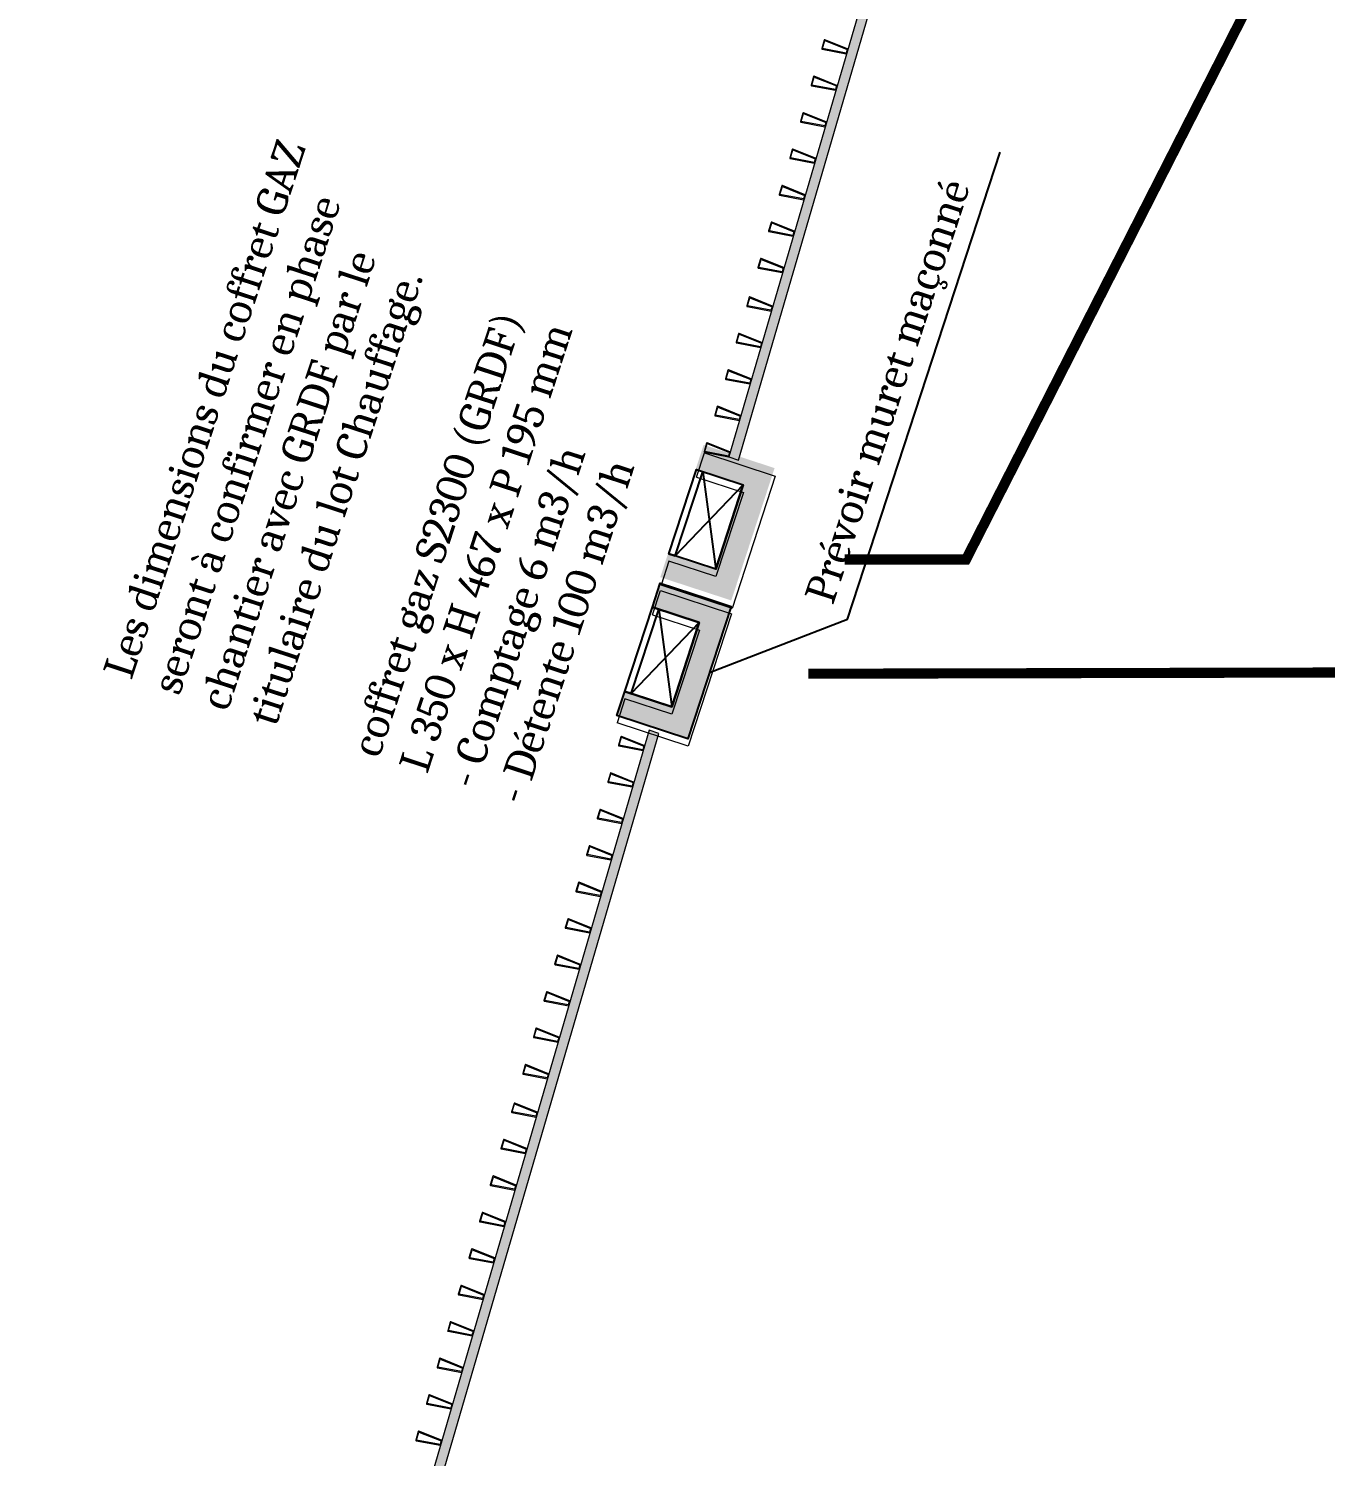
# Model space of a CAD drawing. Header units: centimetres. Extents: x 1724 to 19617, y -6503 to 8072.
# Drawn here: x 2536 to 3048, y 1996 to 2560 of the extents above; entities that cross this region are included whole.
import ezdxf

# ---------------------------------------------------------------- set-up
doc = ezdxf.new("R2010")
doc.units = ezdxf.units.CM
doc.layers.add('B GÈnÈral', color=7, linetype='Continuous', lineweight=5)
for name, color, linetype in [('B Général', 252, 'Continuous'), ('prlm-GAZ', 2, 'Continuous'), ('prlm-MOD', 64, 'Continuous'), ('prlm-MOD-PB', 123, 'Continuous')]:
    doc.layers.add(name, color=color, linetype=linetype)
doc.styles.add('prlm-mod', font='cambriaz.ttf', dxfattribs={"height": 18})

# ---------------------------------------------------------------- blocks, each defined once
blk = doc.blocks.new('Groupe-70-1')
at = {"layer": 'B GÈnÈral', "linetype": 'Continuous', "lineweight": 0, "true_color": 0xbbbbbb}
for points in [[(2816.4, 2392.05), (2869.49, 2573.97), (2869.49, 2573.97), (3070.09, 3242.25), (3066.26, 3243.4), (2864.38, 2570.88), (2864.42, 2570.86), (2812.61, 2393.33)], [(2539.74, 1444.07), (2784.91, 2284.16), (2781.11, 2285.4), (2535.9, 1445.19)]]:
    blk.add_hatch(color=9, dxfattribs=at).paths.add_polyline_path(points)
h = blk.add_hatch(color=9, dxfattribs=at)
edge = h.paths.add_edge_path()
edge.add_line((2849.41, 2554.35), (2858.89, 2552.55))
edge.add_arc((2858.92, 2552.75), 0.2, 259.2541, 343.7307)
edge.add_line((2859.12, 2552.69), (2859.57, 2554.26))
edge.add_arc((2859.38, 2554.32), 0.2, 343.7307, 428.0825)
edge.add_line((2859.46, 2554.51), (2850.51, 2558.11))
edge.add_arc((2850.43, 2557.92), 0.2, 68.0825, 163.7307)
edge.add_line((2850.24, 2557.98), (2849.26, 2554.6))
edge.add_arc((2849.45, 2554.55), 0.2, 163.7307, 259.2541)
h.paths.add_polyline_path([(2858.85, 2552.86), (2849.57, 2554.62), (2850.5, 2557.79), (2859.26, 2554.26)])
h = blk.add_hatch(color=9, dxfattribs=at)
edge = h.paths.add_edge_path()
edge.add_line((2845.21, 2539.95), (2854.68, 2538.15))
edge.add_arc((2854.72, 2538.35), 0.2, 259.2541, 343.7307)
edge.add_line((2854.91, 2538.29), (2855.37, 2539.86))
edge.add_arc((2855.18, 2539.92), 0.2, 343.7307, 428.0825)
edge.add_line((2855.25, 2540.1), (2846.3, 2543.71))
edge.add_arc((2846.23, 2543.52), 0.2, 68.0825, 163.7307)
edge.add_line((2846.04, 2543.58), (2845.05, 2540.2))
edge.add_arc((2845.25, 2540.15), 0.2, 163.7307, 259.2541)
h.paths.add_polyline_path([(2854.65, 2538.46), (2845.37, 2540.22), (2846.3, 2543.39), (2855.06, 2539.86)])
h = blk.add_hatch(color=9, dxfattribs=at)
edge = h.paths.add_edge_path()
edge.add_line((2841.01, 2525.55), (2850.48, 2523.75))
edge.add_arc((2850.52, 2523.95), 0.2, 259.2541, 343.7307)
edge.add_line((2850.71, 2523.89), (2851.17, 2525.46))
edge.add_arc((2850.98, 2525.52), 0.2, 343.7307, 428.0825)
edge.add_line((2851.05, 2525.7), (2842.1, 2529.3))
edge.add_arc((2842.03, 2529.12), 0.2, 68.0825, 163.7307)
edge.add_line((2841.84, 2529.17), (2840.85, 2525.8))
edge.add_arc((2841.04, 2525.74), 0.2, 163.7307, 259.2541)
h.paths.add_polyline_path([(2850.45, 2524.06), (2841.17, 2525.82), (2842.09, 2528.98), (2850.86, 2525.46)])
h = blk.add_hatch(color=9, dxfattribs=at)
edge = h.paths.add_edge_path()
edge.add_line((2836.8, 2511.15), (2846.28, 2509.35))
edge.add_arc((2846.32, 2509.54), 0.2, 259.2541, 343.7307)
edge.add_line((2846.51, 2509.49), (2846.97, 2511.06))
edge.add_arc((2846.77, 2511.12), 0.2, 343.7307, 428.0825)
edge.add_line((2846.85, 2511.3), (2837.9, 2514.9))
edge.add_arc((2837.82, 2514.72), 0.2, 68.0825, 163.7307)
edge.add_line((2837.63, 2514.77), (2836.65, 2511.4))
edge.add_arc((2836.84, 2511.34), 0.2, 163.7307, 259.2541)
h.paths.add_polyline_path([(2846.24, 2509.66), (2836.97, 2511.42), (2837.89, 2514.58), (2846.65, 2511.06)])
h = blk.add_hatch(color=9, dxfattribs=at)
edge = h.paths.add_edge_path()
edge.add_line((2832.6, 2496.75), (2842.08, 2494.95))
edge.add_arc((2842.11, 2495.14), 0.2, 259.2541, 343.7307)
edge.add_line((2842.3, 2495.09), (2842.76, 2496.66))
edge.add_arc((2842.57, 2496.71), 0.2, 343.7307, 428.0825)
edge.add_line((2842.65, 2496.9), (2833.7, 2500.5))
edge.add_arc((2833.62, 2500.32), 0.2, 68.0825, 163.7307)
edge.add_line((2833.43, 2500.37), (2832.44, 2497))
edge.add_arc((2832.64, 2496.94), 0.2, 163.7307, 259.2541)
h.paths.add_polyline_path([(2842.04, 2495.26), (2832.76, 2497.02), (2833.69, 2500.18), (2842.45, 2496.66)])
h = blk.add_hatch(color=9, dxfattribs=at)
edge = h.paths.add_edge_path()
edge.add_line((2828.4, 2482.34), (2837.87, 2480.55))
edge.add_arc((2837.91, 2480.74), 0.2, 259.2541, 343.7307)
edge.add_line((2838.1, 2480.69), (2838.56, 2482.26))
edge.add_arc((2838.37, 2482.31), 0.2, 343.7307, 428.0825)
edge.add_line((2838.44, 2482.5), (2829.49, 2486.1))
edge.add_arc((2829.42, 2485.91), 0.2, 68.0825, 163.7307)
edge.add_line((2829.23, 2485.97), (2828.24, 2482.6))
edge.add_arc((2828.43, 2482.54), 0.2, 163.7307, 259.2541)
h.paths.add_polyline_path([(2837.84, 2480.86), (2828.56, 2482.62), (2829.48, 2485.78), (2838.25, 2482.25)])
h = blk.add_hatch(color=9, dxfattribs=at)
edge = h.paths.add_edge_path()
edge.add_line((2824.19, 2467.94), (2833.67, 2466.14))
edge.add_arc((2833.71, 2466.34), 0.2, 259.2541, 343.7307)
edge.add_line((2833.9, 2466.28), (2834.36, 2467.86))
edge.add_arc((2834.17, 2467.91), 0.2, 343.7307, 428.0825)
edge.add_line((2834.24, 2468.1), (2825.29, 2471.7))
edge.add_arc((2825.22, 2471.51), 0.2, 68.0825, 163.7307)
edge.add_line((2825.02, 2471.57), (2824.04, 2468.2))
edge.add_arc((2824.23, 2468.14), 0.2, 163.7307, 259.2541)
h.paths.add_polyline_path([(2833.64, 2466.46), (2824.36, 2468.22), (2825.28, 2471.38), (2834.04, 2467.85)])
h = blk.add_hatch(color=9, dxfattribs=at)
edge = h.paths.add_edge_path()
edge.add_line((2819.77, 2452.77), (2829.24, 2450.97))
edge.add_arc((2829.28, 2451.17), 0.2, 259.2541, 343.7307)
edge.add_line((2829.47, 2451.11), (2829.93, 2452.69))
edge.add_arc((2829.74, 2452.74), 0.2, 343.7307, 428.0825)
edge.add_line((2829.81, 2452.93), (2820.86, 2456.53))
edge.add_arc((2820.79, 2456.34), 0.2, 68.0825, 163.7307)
edge.add_line((2820.6, 2456.4), (2819.61, 2453.03))
edge.add_arc((2819.8, 2452.97), 0.2, 163.7307, 259.2541)
h.paths.add_polyline_path([(2829.21, 2451.29), (2819.93, 2453.05), (2820.85, 2456.21), (2829.62, 2452.68)])
h = blk.add_hatch(color=9, dxfattribs=at)
edge = h.paths.add_edge_path()
edge.add_line((2815.56, 2438.37), (2825.04, 2436.57))
edge.add_arc((2825.08, 2436.77), 0.2, 259.2541, 343.7307)
edge.add_line((2825.27, 2436.71), (2825.73, 2438.29))
edge.add_arc((2825.54, 2438.34), 0.2, 343.7307, 428.0825)
edge.add_line((2825.61, 2438.53), (2816.66, 2442.13))
edge.add_arc((2816.59, 2441.94), 0.2, 68.0825, 163.7307)
edge.add_line((2816.39, 2442), (2815.41, 2438.62))
edge.add_arc((2815.6, 2438.57), 0.2, 163.7307, 259.2541)
h.paths.add_polyline_path([(2825.01, 2436.88), (2815.73, 2438.65), (2816.65, 2441.81), (2825.41, 2438.28)])
h = blk.add_hatch(color=9, dxfattribs=at)
edge = h.paths.add_edge_path()
edge.add_line((2811.36, 2423.97), (2820.84, 2422.17))
edge.add_arc((2820.87, 2422.37), 0.2, 259.2541, 343.7307)
edge.add_line((2821.07, 2422.31), (2821.52, 2423.88))
edge.add_arc((2821.33, 2423.94), 0.2, 343.7307, 428.0825)
edge.add_line((2821.41, 2424.13), (2812.46, 2427.73))
edge.add_arc((2812.38, 2427.54), 0.2, 68.0825, 163.7307)
edge.add_line((2812.19, 2427.6), (2811.21, 2424.22))
edge.add_arc((2811.4, 2424.17), 0.2, 163.7307, 259.2541)
h.paths.add_polyline_path([(2820.8, 2422.48), (2811.53, 2424.24), (2812.45, 2427.41), (2821.21, 2423.88)])
h = blk.add_hatch(color=9, dxfattribs=at)
edge = h.paths.add_edge_path()
edge.add_line((2807.16, 2409.57), (2816.63, 2407.77))
edge.add_arc((2816.67, 2407.97), 0.2, 259.2541, 343.7307)
edge.add_line((2816.86, 2407.91), (2817.32, 2409.48))
edge.add_arc((2817.13, 2409.54), 0.2, 343.7307, 428.0825)
edge.add_line((2817.2, 2409.72), (2808.25, 2413.33))
edge.add_arc((2808.18, 2413.14), 0.2, 68.0825, 163.7307)
edge.add_line((2807.99, 2413.2), (2807, 2409.82))
edge.add_arc((2807.2, 2409.77), 0.2, 163.7307, 259.2541)
h.paths.add_polyline_path([(2816.6, 2408.08), (2807.32, 2409.84), (2808.25, 2413.01), (2817.01, 2409.48)])
h = blk.add_hatch(color=9, dxfattribs=at)
edge = h.paths.add_edge_path()
edge.add_line((2802.96, 2395.17), (2812.43, 2393.37))
edge.add_arc((2812.47, 2393.57), 0.2, 259.2541, 343.7307)
edge.add_line((2812.66, 2393.51), (2813.12, 2395.08))
edge.add_arc((2812.93, 2395.14), 0.2, 343.7307, 428.0825)
edge.add_line((2813, 2395.32), (2804.05, 2398.92))
edge.add_arc((2803.98, 2398.74), 0.2, 68.0825, 163.7307)
edge.add_line((2803.79, 2398.79), (2802.8, 2395.42))
edge.add_arc((2802.99, 2395.36), 0.2, 163.7307, 259.2541)
h.paths.add_polyline_path([(2812.4, 2393.68), (2803.12, 2395.44), (2804.04, 2398.6), (2812.81, 2395.08)])
h = blk.add_hatch(color=9, dxfattribs=at)
edge = h.paths.add_edge_path()
edge.add_line((2769.11, 2279.19), (2778.58, 2277.39))
edge.add_arc((2778.62, 2277.59), 0.2, 259.2541, 343.7307)
edge.add_line((2778.81, 2277.53), (2779.27, 2279.1))
edge.add_arc((2779.08, 2279.16), 0.2, 343.7307, 428.0825)
edge.add_line((2779.15, 2279.34), (2770.2, 2282.95))
edge.add_arc((2770.13, 2282.76), 0.2, 68.0825, 163.7307)
edge.add_line((2769.94, 2282.82), (2768.95, 2279.44))
edge.add_arc((2769.15, 2279.39), 0.2, 163.7307, 259.2541)
h.paths.add_polyline_path([(2778.55, 2277.7), (2769.27, 2279.46), (2770.2, 2282.63), (2778.96, 2279.1)])
h = blk.add_hatch(color=9, dxfattribs=at)
edge = h.paths.add_edge_path()
edge.add_line((2764.91, 2264.79), (2774.38, 2262.99))
edge.add_arc((2774.42, 2263.19), 0.2, 259.2541, 343.7307)
edge.add_line((2774.61, 2263.13), (2775.07, 2264.7))
edge.add_arc((2774.88, 2264.76), 0.2, 343.7307, 428.0825)
edge.add_line((2774.95, 2264.94), (2766, 2268.54))
edge.add_arc((2765.93, 2268.36), 0.2, 68.0825, 163.7307)
edge.add_line((2765.74, 2268.41), (2764.75, 2265.04))
edge.add_arc((2764.94, 2264.98), 0.2, 163.7307, 259.2541)
h.paths.add_polyline_path([(2774.35, 2263.3), (2765.07, 2265.06), (2765.99, 2268.22), (2774.76, 2264.7)])
h = blk.add_hatch(color=9, dxfattribs=at)
edge = h.paths.add_edge_path()
edge.add_line((2760.7, 2250.39), (2770.18, 2248.59))
edge.add_arc((2770.22, 2248.78), 0.2, 259.2541, 343.7307)
edge.add_line((2770.41, 2248.73), (2770.87, 2250.3))
edge.add_arc((2770.67, 2250.36), 0.2, 343.7307, 428.0825)
edge.add_line((2770.75, 2250.54), (2761.8, 2254.14))
edge.add_arc((2761.72, 2253.96), 0.2, 68.0825, 163.7307)
edge.add_line((2761.53, 2254.01), (2760.55, 2250.64))
edge.add_arc((2760.74, 2250.58), 0.2, 163.7307, 259.2541)
h.paths.add_polyline_path([(2770.14, 2248.9), (2760.87, 2250.66), (2761.79, 2253.82), (2770.55, 2250.3)])
h = blk.add_hatch(color=9, dxfattribs=at)
edge = h.paths.add_edge_path()
edge.add_line((2756.5, 2235.99), (2765.98, 2234.19))
edge.add_arc((2766.01, 2234.38), 0.2, 259.2541, 343.7307)
edge.add_line((2766.2, 2234.33), (2766.66, 2235.9))
edge.add_arc((2766.47, 2235.96), 0.2, 343.7307, 428.0825)
edge.add_line((2766.55, 2236.14), (2757.6, 2239.74))
edge.add_arc((2757.52, 2239.56), 0.2, 68.0825, 163.7307)
edge.add_line((2757.33, 2239.61), (2756.34, 2236.24))
edge.add_arc((2756.54, 2236.18), 0.2, 163.7307, 259.2541)
h.paths.add_polyline_path([(2765.94, 2234.5), (2756.66, 2236.26), (2757.59, 2239.42), (2766.35, 2235.9)])
h = blk.add_hatch(color=9, dxfattribs=at)
edge = h.paths.add_edge_path()
edge.add_line((2752.3, 2221.58), (2761.77, 2219.79))
edge.add_arc((2761.81, 2219.98), 0.2, 259.2541, 343.7307)
edge.add_line((2762, 2219.93), (2762.46, 2221.5))
edge.add_arc((2762.27, 2221.55), 0.2, 343.7307, 428.0825)
edge.add_line((2762.34, 2221.74), (2753.39, 2225.34))
edge.add_arc((2753.32, 2225.16), 0.2, 68.0825, 163.7307)
edge.add_line((2753.13, 2225.21), (2752.14, 2221.84))
edge.add_arc((2752.33, 2221.78), 0.2, 163.7307, 259.2541)
h.paths.add_polyline_path([(2761.74, 2220.1), (2752.46, 2221.86), (2753.38, 2225.02), (2762.15, 2221.5)])
h = blk.add_hatch(color=9, dxfattribs=at)
edge = h.paths.add_edge_path()
edge.add_line((2748.09, 2207.18), (2757.57, 2205.38))
edge.add_arc((2757.61, 2205.58), 0.2, 259.2541, 343.7307)
edge.add_line((2757.8, 2205.53), (2758.26, 2207.1))
edge.add_arc((2758.07, 2207.15), 0.2, 343.7307, 428.0825)
edge.add_line((2758.14, 2207.34), (2749.19, 2210.94))
edge.add_arc((2749.12, 2210.75), 0.2, 68.0825, 163.7307)
edge.add_line((2748.92, 2210.81), (2747.94, 2207.44))
edge.add_arc((2748.13, 2207.38), 0.2, 163.7307, 259.2541)
h.paths.add_polyline_path([(2757.54, 2205.7), (2748.26, 2207.46), (2749.18, 2210.62), (2757.94, 2207.09)])
h = blk.add_hatch(color=9, dxfattribs=at)
edge = h.paths.add_edge_path()
edge.add_line((2743.89, 2192.78), (2753.37, 2190.98))
edge.add_arc((2753.4, 2191.18), 0.2, 259.2541, 343.7307)
edge.add_line((2753.6, 2191.12), (2754.05, 2192.7))
edge.add_arc((2753.86, 2192.75), 0.2, 343.7307, 428.0825)
edge.add_line((2753.94, 2192.94), (2744.99, 2196.54))
edge.add_arc((2744.91, 2196.35), 0.2, 68.0825, 163.7307)
edge.add_line((2744.72, 2196.41), (2743.74, 2193.03))
edge.add_arc((2743.93, 2192.98), 0.2, 163.7307, 259.2541)
h.paths.add_polyline_path([(2753.33, 2191.3), (2744.06, 2193.06), (2744.98, 2196.22), (2753.74, 2192.69)])
h = blk.add_hatch(color=9, dxfattribs=at)
edge = h.paths.add_edge_path()
edge.add_line((2739.69, 2178.38), (2749.16, 2176.58))
edge.add_arc((2749.2, 2176.78), 0.2, 259.2541, 343.7307)
edge.add_line((2749.39, 2176.72), (2749.85, 2178.29))
edge.add_arc((2749.66, 2178.35), 0.2, 343.7307, 428.0825)
edge.add_line((2749.73, 2178.54), (2740.78, 2182.14))
edge.add_arc((2740.71, 2181.95), 0.2, 68.0825, 163.7307)
edge.add_line((2740.52, 2182.01), (2739.53, 2178.63))
edge.add_arc((2739.73, 2178.58), 0.2, 163.7307, 259.2541)
h.paths.add_polyline_path([(2749.13, 2176.89), (2739.85, 2178.65), (2740.78, 2181.82), (2749.54, 2178.29)])
h = blk.add_hatch(color=9, dxfattribs=at)
edge = h.paths.add_edge_path()
edge.add_line((2735.49, 2163.98), (2744.96, 2162.18))
edge.add_arc((2745, 2162.38), 0.2, 259.2541, 343.7307)
edge.add_line((2745.19, 2162.32), (2745.65, 2163.89))
edge.add_arc((2745.46, 2163.95), 0.2, 343.7307, 428.0825)
edge.add_line((2745.53, 2164.13), (2736.58, 2167.74))
edge.add_arc((2736.51, 2167.55), 0.2, 68.0825, 163.7307)
edge.add_line((2736.32, 2167.61), (2735.33, 2164.23))
edge.add_arc((2735.52, 2164.18), 0.2, 163.7307, 259.2541)
h.paths.add_polyline_path([(2744.93, 2162.49), (2735.65, 2164.25), (2736.57, 2167.42), (2745.34, 2163.89)])
h = blk.add_hatch(color=9, dxfattribs=at)
edge = h.paths.add_edge_path()
edge.add_line((2731.28, 2149.58), (2740.76, 2147.78))
edge.add_arc((2740.8, 2147.98), 0.2, 259.2541, 343.7307)
edge.add_line((2740.99, 2147.92), (2741.45, 2149.49))
edge.add_arc((2741.25, 2149.55), 0.2, 343.7307, 428.0825)
edge.add_line((2741.33, 2149.73), (2732.38, 2153.33))
edge.add_arc((2732.3, 2153.15), 0.2, 68.0825, 163.7307)
edge.add_line((2732.11, 2153.2), (2731.13, 2149.83))
edge.add_arc((2731.32, 2149.77), 0.2, 163.7307, 259.2541)
h.paths.add_polyline_path([(2740.72, 2148.09), (2731.45, 2149.85), (2732.37, 2153.01), (2741.13, 2149.49)])
h = blk.add_hatch(color=9, dxfattribs=at)
edge = h.paths.add_edge_path()
edge.add_line((2726.86, 2134.41), (2736.33, 2132.61))
edge.add_arc((2736.37, 2132.81), 0.2, 259.2541, 343.7307)
edge.add_line((2736.56, 2132.75), (2737.02, 2134.32))
edge.add_arc((2736.83, 2134.38), 0.2, 343.7307, 428.0825)
edge.add_line((2736.9, 2134.56), (2727.95, 2138.16))
edge.add_arc((2727.88, 2137.98), 0.2, 68.0825, 163.7307)
edge.add_line((2727.69, 2138.04), (2726.7, 2134.66))
edge.add_arc((2726.89, 2134.6), 0.2, 163.7307, 259.2541)
h.paths.add_polyline_path([(2736.3, 2132.92), (2727.02, 2134.68), (2727.94, 2137.85), (2736.71, 2134.32)])
h = blk.add_hatch(color=9, dxfattribs=at)
edge = h.paths.add_edge_path()
edge.add_line((2722.65, 2120.01), (2732.13, 2118.21))
edge.add_arc((2732.17, 2118.41), 0.2, 259.2541, 343.7307)
edge.add_line((2732.36, 2118.35), (2732.82, 2119.92))
edge.add_arc((2732.62, 2119.98), 0.2, 343.7307, 428.0825)
edge.add_line((2732.7, 2120.16), (2723.75, 2123.76))
edge.add_arc((2723.67, 2123.58), 0.2, 68.0825, 163.7307)
edge.add_line((2723.48, 2123.63), (2722.5, 2120.26))
edge.add_arc((2722.69, 2120.2), 0.2, 163.7307, 259.2541)
h.paths.add_polyline_path([(2732.09, 2118.52), (2722.82, 2120.28), (2723.74, 2123.44), (2732.5, 2119.92)])
h = blk.add_hatch(color=9, dxfattribs=at)
edge = h.paths.add_edge_path()
edge.add_line((2718.45, 2105.61), (2727.93, 2103.81))
edge.add_arc((2727.96, 2104), 0.2, 259.2541, 343.7307)
edge.add_line((2728.15, 2103.95), (2728.61, 2105.52))
edge.add_arc((2728.42, 2105.58), 0.2, 343.7307, 428.0825)
edge.add_line((2728.5, 2105.76), (2719.55, 2109.36))
edge.add_arc((2719.47, 2109.18), 0.2, 68.0825, 163.7307)
edge.add_line((2719.28, 2109.23), (2718.3, 2105.86))
edge.add_arc((2718.49, 2105.8), 0.2, 163.7307, 259.2541)
h.paths.add_polyline_path([(2727.89, 2104.12), (2718.61, 2105.88), (2719.54, 2109.04), (2728.3, 2105.52)])
h = blk.add_hatch(color=9, dxfattribs=at)
edge = h.paths.add_edge_path()
edge.add_line((2714.25, 2091.2), (2723.72, 2089.41))
edge.add_arc((2723.76, 2089.6), 0.2, 259.2541, 343.7307)
edge.add_line((2723.95, 2089.55), (2724.41, 2091.12))
edge.add_arc((2724.22, 2091.17), 0.2, 343.7307, 428.0825)
edge.add_line((2724.29, 2091.36), (2715.34, 2094.96))
edge.add_arc((2715.27, 2094.78), 0.2, 68.0825, 163.7307)
edge.add_line((2715.08, 2094.83), (2714.09, 2091.46))
edge.add_arc((2714.28, 2091.4), 0.2, 163.7307, 259.2541)
h.paths.add_polyline_path([(2723.69, 2089.72), (2714.41, 2091.48), (2715.33, 2094.64), (2724.1, 2091.12)])
h = blk.add_hatch(color=9, dxfattribs=at)
edge = h.paths.add_edge_path()
edge.add_line((2710.04, 2076.8), (2719.52, 2075.01))
edge.add_arc((2719.56, 2075.2), 0.2, 259.2541, 343.7307)
edge.add_line((2719.75, 2075.15), (2720.21, 2076.72))
edge.add_arc((2720.02, 2076.77), 0.2, 343.7307, 428.0825)
edge.add_line((2720.09, 2076.96), (2711.14, 2080.56))
edge.add_arc((2711.07, 2080.37), 0.2, 68.0825, 163.7307)
edge.add_line((2710.87, 2080.43), (2709.89, 2077.06))
edge.add_arc((2710.08, 2077), 0.2, 163.7307, 259.2541)
h.paths.add_polyline_path([(2719.49, 2075.32), (2710.21, 2077.08), (2711.13, 2080.24), (2719.89, 2076.71)])
h = blk.add_hatch(color=9, dxfattribs=at)
edge = h.paths.add_edge_path()
edge.add_line((2705.84, 2062.4), (2715.32, 2060.6))
edge.add_arc((2715.35, 2060.8), 0.2, 259.2541, 343.7307)
edge.add_line((2715.55, 2060.74), (2716, 2062.32))
edge.add_arc((2715.81, 2062.37), 0.2, 343.7307, 428.0825)
edge.add_line((2715.89, 2062.56), (2706.94, 2066.16))
edge.add_arc((2706.86, 2065.97), 0.2, 68.0825, 163.7307)
edge.add_line((2706.67, 2066.03), (2705.69, 2062.65))
edge.add_arc((2705.88, 2062.6), 0.2, 163.7307, 259.2541)
h.paths.add_polyline_path([(2715.28, 2060.92), (2706.01, 2062.68), (2706.93, 2065.84), (2715.69, 2062.31)])
h = blk.add_hatch(color=9, dxfattribs=at)
edge = h.paths.add_edge_path()
edge.add_line((2701.64, 2048), (2711.11, 2046.2))
edge.add_arc((2711.15, 2046.4), 0.2, 259.2541, 343.7307)
edge.add_line((2711.34, 2046.34), (2711.8, 2047.91))
edge.add_arc((2711.61, 2047.97), 0.2, 343.7307, 428.0825)
edge.add_line((2711.68, 2048.16), (2702.74, 2051.76))
edge.add_arc((2702.66, 2051.57), 0.2, 68.0825, 163.7307)
edge.add_line((2702.47, 2051.63), (2701.48, 2048.25))
edge.add_arc((2701.68, 2048.2), 0.2, 163.7307, 259.2541)
h.paths.add_polyline_path([(2711.08, 2046.51), (2701.8, 2048.28), (2702.73, 2051.44), (2711.49, 2047.91)])
h = blk.add_hatch(color=9, dxfattribs=at)
edge = h.paths.add_edge_path()
edge.add_line((2697.44, 2033.6), (2706.91, 2031.8))
edge.add_arc((2706.95, 2032), 0.2, 259.2541, 343.7307)
edge.add_line((2707.14, 2031.94), (2707.6, 2033.51))
edge.add_arc((2707.41, 2033.57), 0.2, 343.7307, 428.0825)
edge.add_line((2707.48, 2033.76), (2698.53, 2037.36))
edge.add_arc((2698.46, 2037.17), 0.2, 68.0825, 163.7307)
edge.add_line((2698.27, 2037.23), (2697.28, 2033.85))
edge.add_arc((2697.47, 2033.8), 0.2, 163.7307, 259.2541)
h.paths.add_polyline_path([(2706.88, 2032.11), (2697.6, 2033.87), (2698.52, 2037.04), (2707.29, 2033.51)])
h = blk.add_hatch(color=9, dxfattribs=at)
edge = h.paths.add_edge_path()
edge.add_line((2693.23, 2019.2), (2702.71, 2017.4))
edge.add_arc((2702.75, 2017.6), 0.2, 259.2541, 343.7307)
edge.add_line((2702.94, 2017.54), (2703.4, 2019.11))
edge.add_arc((2703.2, 2019.17), 0.2, 343.7307, 428.0825)
edge.add_line((2703.28, 2019.35), (2694.33, 2022.95))
edge.add_arc((2694.25, 2022.77), 0.2, 68.0825, 163.7307)
edge.add_line((2694.06, 2022.83), (2693.08, 2019.45))
edge.add_arc((2693.27, 2019.39), 0.2, 163.7307, 259.2541)
h.paths.add_polyline_path([(2702.68, 2017.71), (2693.4, 2019.47), (2694.32, 2022.64), (2703.08, 2019.11)])
h = blk.add_hatch(color=9, dxfattribs=at)
edge = h.paths.add_edge_path()
edge.add_line((2689.03, 2004.8), (2698.51, 2003))
edge.add_arc((2698.54, 2003.2), 0.2, 259.2541, 343.7307)
edge.add_line((2698.73, 2003.14), (2699.19, 2004.71))
edge.add_arc((2699, 2004.77), 0.2, 343.7307, 428.0825)
edge.add_line((2699.08, 2004.95), (2690.13, 2008.55))
edge.add_arc((2690.05, 2008.37), 0.2, 68.0825, 163.7307)
edge.add_line((2689.86, 2008.42), (2688.88, 2005.05))
edge.add_arc((2689.07, 2004.99), 0.2, 163.7307, 259.2541)
h.paths.add_polyline_path([(2698.47, 2003.31), (2689.19, 2005.07), (2690.12, 2008.23), (2698.88, 2004.71)])
at = {"layer": 'B Général', "color": 7, "linetype": 'Continuous', "lineweight": 5, "flags": 128}
for points in [[(2816.4, 2392.05), (2869.49, 2573.97), (2869.49, 2573.97), (3070.09, 3242.25), (3066.26, 3243.4), (2864.38, 2570.88), (2864.42, 2570.86), (2812.61, 2393.33)], [(2858.85, 2552.86), (2849.57, 2554.62), (2850.5, 2557.79), (2859.26, 2554.26)], [(2854.65, 2538.46), (2845.37, 2540.22), (2846.3, 2543.39), (2855.06, 2539.86)], [(2850.45, 2524.06), (2841.17, 2525.82), (2842.09, 2528.98), (2850.86, 2525.46)], [(2846.24, 2509.66), (2836.97, 2511.42), (2837.89, 2514.58), (2846.65, 2511.06)], [(2842.04, 2495.26), (2832.76, 2497.02), (2833.69, 2500.18), (2842.45, 2496.66)], [(2837.84, 2480.86), (2828.56, 2482.62), (2829.48, 2485.78), (2838.25, 2482.25)], [(2833.64, 2466.46), (2824.36, 2468.22), (2825.28, 2471.38), (2834.04, 2467.85)], [(2829.21, 2451.29), (2819.93, 2453.05), (2820.85, 2456.21), (2829.62, 2452.68)], [(2825.01, 2436.88), (2815.73, 2438.65), (2816.65, 2441.81), (2825.41, 2438.28)], [(2820.8, 2422.48), (2811.53, 2424.24), (2812.45, 2427.41), (2821.21, 2423.88)], [(2816.6, 2408.08), (2807.32, 2409.84), (2808.25, 2413.01), (2817.01, 2409.48)], [(2812.4, 2393.68), (2803.12, 2395.44), (2804.04, 2398.6), (2812.81, 2395.08)], [(2539.74, 1444.07), (2784.91, 2284.16), (2781.11, 2285.4), (2535.9, 1445.19)], [(2778.55, 2277.7), (2769.27, 2279.46), (2770.2, 2282.63), (2778.96, 2279.1)], [(2774.35, 2263.3), (2765.07, 2265.06), (2765.99, 2268.22), (2774.76, 2264.7)], [(2770.14, 2248.9), (2760.87, 2250.66), (2761.79, 2253.82), (2770.55, 2250.3)], [(2765.94, 2234.5), (2756.66, 2236.26), (2757.59, 2239.42), (2766.35, 2235.9)], [(2761.74, 2220.1), (2752.46, 2221.86), (2753.38, 2225.02), (2762.15, 2221.5)], [(2757.54, 2205.7), (2748.26, 2207.46), (2749.18, 2210.62), (2757.94, 2207.09)], [(2753.33, 2191.3), (2744.06, 2193.06), (2744.98, 2196.22), (2753.74, 2192.69)], [(2749.13, 2176.89), (2739.85, 2178.65), (2740.78, 2181.82), (2749.54, 2178.29)], [(2744.93, 2162.49), (2735.65, 2164.25), (2736.57, 2167.42), (2745.34, 2163.89)], [(2740.72, 2148.09), (2731.45, 2149.85), (2732.37, 2153.01), (2741.13, 2149.49)], [(2736.3, 2132.92), (2727.02, 2134.68), (2727.94, 2137.85), (2736.71, 2134.32)], [(2732.09, 2118.52), (2722.82, 2120.28), (2723.74, 2123.44), (2732.5, 2119.92)], [(2727.89, 2104.12), (2718.61, 2105.88), (2719.54, 2109.04), (2728.3, 2105.52)], [(2723.69, 2089.72), (2714.41, 2091.48), (2715.33, 2094.64), (2724.1, 2091.12)], [(2719.49, 2075.32), (2710.21, 2077.08), (2711.13, 2080.24), (2719.89, 2076.71)], [(2715.28, 2060.92), (2706.01, 2062.68), (2706.93, 2065.84), (2715.69, 2062.31)], [(2711.08, 2046.51), (2701.8, 2048.28), (2702.73, 2051.44), (2711.49, 2047.91)], [(2706.88, 2032.11), (2697.6, 2033.87), (2698.52, 2037.04), (2707.29, 2033.51)], [(2702.68, 2017.71), (2693.4, 2019.47), (2694.32, 2022.64), (2703.08, 2019.11)], [(2698.47, 2003.31), (2689.19, 2005.07), (2690.12, 2008.23), (2698.88, 2004.71)]]:
    blk.add_lwpolyline(points, close=True, dxfattribs=at)
for points in [[(2849.41, 2554.35), (2858.89, 2552.55, 0.386252), (2859.12, 2552.69), (2859.57, 2554.26, 0.385626), (2859.46, 2554.51), (2850.51, 2558.11, 0.443391), (2850.24, 2557.98), (2849.26, 2554.6, 0.442739), (2849.41, 2554.35)], [(2845.21, 2539.95), (2854.68, 2538.15, 0.386252), (2854.91, 2538.29), (2855.37, 2539.86, 0.385626), (2855.25, 2540.1), (2846.3, 2543.71, 0.443391), (2846.04, 2543.58), (2845.05, 2540.2, 0.442739), (2845.21, 2539.95)], [(2841.01, 2525.55), (2850.48, 2523.75, 0.386252), (2850.71, 2523.89), (2851.17, 2525.46, 0.385626), (2851.05, 2525.7), (2842.1, 2529.3, 0.443391), (2841.84, 2529.17), (2840.85, 2525.8, 0.442739), (2841.01, 2525.55)], [(2836.8, 2511.15), (2846.28, 2509.35, 0.386252), (2846.51, 2509.49), (2846.97, 2511.06, 0.385626), (2846.85, 2511.3), (2837.9, 2514.9, 0.443391), (2837.63, 2514.77), (2836.65, 2511.4, 0.442739), (2836.8, 2511.15)], [(2832.6, 2496.75), (2842.08, 2494.95, 0.386252), (2842.3, 2495.09), (2842.76, 2496.66, 0.385626), (2842.65, 2496.9), (2833.7, 2500.5, 0.443391), (2833.43, 2500.37), (2832.44, 2497, 0.442739), (2832.6, 2496.75)], [(2828.4, 2482.34), (2837.87, 2480.55, 0.386252), (2838.1, 2480.69), (2838.56, 2482.26, 0.385626), (2838.44, 2482.5), (2829.49, 2486.1, 0.443391), (2829.23, 2485.97), (2828.24, 2482.6, 0.442739), (2828.4, 2482.34)], [(2824.19, 2467.94), (2833.67, 2466.14, 0.386252), (2833.9, 2466.28), (2834.36, 2467.86, 0.385626), (2834.24, 2468.1), (2825.29, 2471.7, 0.443391), (2825.02, 2471.57), (2824.04, 2468.2, 0.442739), (2824.19, 2467.94)], [(2819.77, 2452.77), (2829.24, 2450.97, 0.386252), (2829.47, 2451.11), (2829.93, 2452.69, 0.385626), (2829.81, 2452.93), (2820.86, 2456.53, 0.443391), (2820.6, 2456.4), (2819.61, 2453.03, 0.442739), (2819.77, 2452.77)], [(2815.56, 2438.37), (2825.04, 2436.57, 0.386252), (2825.27, 2436.71), (2825.73, 2438.29, 0.385626), (2825.61, 2438.53), (2816.66, 2442.13, 0.443391), (2816.39, 2442), (2815.41, 2438.62, 0.442739), (2815.56, 2438.37)], [(2811.36, 2423.97), (2820.84, 2422.17, 0.386252), (2821.07, 2422.31), (2821.52, 2423.88, 0.385626), (2821.41, 2424.13), (2812.46, 2427.73, 0.443391), (2812.19, 2427.6), (2811.21, 2424.22, 0.442739), (2811.36, 2423.97)], [(2807.16, 2409.57), (2816.63, 2407.77, 0.386252), (2816.86, 2407.91), (2817.32, 2409.48, 0.385626), (2817.2, 2409.72), (2808.25, 2413.33, 0.443391), (2807.99, 2413.2), (2807, 2409.82, 0.442739), (2807.16, 2409.57)], [(2802.96, 2395.17), (2812.43, 2393.37, 0.386252), (2812.66, 2393.51), (2813.12, 2395.08, 0.385626), (2813, 2395.32), (2804.05, 2398.92, 0.443391), (2803.79, 2398.79), (2802.8, 2395.42, 0.442739), (2802.96, 2395.17)], [(2769.11, 2279.19), (2778.58, 2277.39, 0.386252), (2778.81, 2277.53), (2779.27, 2279.1, 0.385626), (2779.15, 2279.34), (2770.2, 2282.95, 0.443391), (2769.94, 2282.82), (2768.95, 2279.44, 0.442739), (2769.11, 2279.19)], [(2764.91, 2264.79), (2774.38, 2262.99, 0.386252), (2774.61, 2263.13), (2775.07, 2264.7, 0.385626), (2774.95, 2264.94), (2766, 2268.54, 0.443391), (2765.74, 2268.41), (2764.75, 2265.04, 0.442739), (2764.91, 2264.79)], [(2760.7, 2250.39), (2770.18, 2248.59, 0.386252), (2770.41, 2248.73), (2770.87, 2250.3, 0.385626), (2770.75, 2250.54), (2761.8, 2254.14, 0.443391), (2761.53, 2254.01), (2760.55, 2250.64, 0.442739), (2760.7, 2250.39)], [(2756.5, 2235.99), (2765.98, 2234.19, 0.386252), (2766.2, 2234.33), (2766.66, 2235.9, 0.385626), (2766.55, 2236.14), (2757.6, 2239.74, 0.443391), (2757.33, 2239.61), (2756.34, 2236.24, 0.442739), (2756.5, 2235.99)], [(2752.3, 2221.58), (2761.77, 2219.79, 0.386252), (2762, 2219.93), (2762.46, 2221.5, 0.385626), (2762.34, 2221.74), (2753.39, 2225.34, 0.443391), (2753.13, 2225.21), (2752.14, 2221.84, 0.442739), (2752.3, 2221.58)], [(2748.09, 2207.18), (2757.57, 2205.38, 0.386252), (2757.8, 2205.53), (2758.26, 2207.1, 0.385626), (2758.14, 2207.34), (2749.19, 2210.94, 0.443391), (2748.92, 2210.81), (2747.94, 2207.44, 0.442739), (2748.09, 2207.18)], [(2743.89, 2192.78), (2753.37, 2190.98, 0.386252), (2753.6, 2191.12), (2754.05, 2192.7, 0.385626), (2753.94, 2192.94), (2744.99, 2196.54, 0.443391), (2744.72, 2196.41), (2743.74, 2193.03, 0.442739), (2743.89, 2192.78)], [(2739.69, 2178.38), (2749.16, 2176.58, 0.386252), (2749.39, 2176.72), (2749.85, 2178.29, 0.385626), (2749.73, 2178.54), (2740.78, 2182.14, 0.443391), (2740.52, 2182.01), (2739.53, 2178.63, 0.442739), (2739.69, 2178.38)], [(2735.49, 2163.98), (2744.96, 2162.18, 0.386252), (2745.19, 2162.32), (2745.65, 2163.89, 0.385626), (2745.53, 2164.13), (2736.58, 2167.74, 0.443391), (2736.32, 2167.61), (2735.33, 2164.23, 0.442739), (2735.49, 2163.98)], [(2731.28, 2149.58), (2740.76, 2147.78, 0.386252), (2740.99, 2147.92), (2741.45, 2149.49, 0.385626), (2741.33, 2149.73), (2732.38, 2153.33, 0.443391), (2732.11, 2153.2), (2731.13, 2149.83, 0.442739), (2731.28, 2149.58)], [(2726.86, 2134.41), (2736.33, 2132.61, 0.386252), (2736.56, 2132.75), (2737.02, 2134.32, 0.385626), (2736.9, 2134.56), (2727.95, 2138.16, 0.443391), (2727.69, 2138.04), (2726.7, 2134.66, 0.442739), (2726.86, 2134.41)], [(2722.65, 2120.01), (2732.13, 2118.21, 0.386252), (2732.36, 2118.35), (2732.82, 2119.92, 0.385626), (2732.7, 2120.16), (2723.75, 2123.76, 0.443391), (2723.48, 2123.63), (2722.5, 2120.26, 0.442739), (2722.65, 2120.01)], [(2718.45, 2105.61), (2727.93, 2103.81, 0.386252), (2728.15, 2103.95), (2728.61, 2105.52, 0.385626), (2728.5, 2105.76), (2719.55, 2109.36, 0.443391), (2719.28, 2109.23), (2718.3, 2105.86, 0.442739), (2718.45, 2105.61)], [(2714.25, 2091.2), (2723.72, 2089.41, 0.386252), (2723.95, 2089.55), (2724.41, 2091.12, 0.385626), (2724.29, 2091.36), (2715.34, 2094.96, 0.443391), (2715.08, 2094.83), (2714.09, 2091.46, 0.442739), (2714.25, 2091.2)], [(2710.04, 2076.8), (2719.52, 2075.01, 0.386252), (2719.75, 2075.15), (2720.21, 2076.72, 0.385626), (2720.09, 2076.96), (2711.14, 2080.56, 0.443391), (2710.87, 2080.43), (2709.89, 2077.06, 0.442739), (2710.04, 2076.8)], [(2705.84, 2062.4), (2715.32, 2060.6, 0.386252), (2715.55, 2060.74), (2716, 2062.32, 0.385626), (2715.89, 2062.56), (2706.94, 2066.16, 0.443391), (2706.67, 2066.03), (2705.69, 2062.65, 0.442739), (2705.84, 2062.4)], [(2701.64, 2048), (2711.11, 2046.2, 0.386252), (2711.34, 2046.34), (2711.8, 2047.91, 0.385626), (2711.68, 2048.16), (2702.74, 2051.76, 0.443391), (2702.47, 2051.63), (2701.48, 2048.25, 0.442739), (2701.64, 2048)], [(2697.44, 2033.6), (2706.91, 2031.8, 0.386252), (2707.14, 2031.94), (2707.6, 2033.51, 0.385626), (2707.48, 2033.76), (2698.53, 2037.36, 0.443391), (2698.27, 2037.23), (2697.28, 2033.85, 0.442739), (2697.44, 2033.6)], [(2693.23, 2019.2), (2702.71, 2017.4, 0.386252), (2702.94, 2017.54), (2703.4, 2019.11, 0.385626), (2703.28, 2019.35), (2694.33, 2022.95, 0.443391), (2694.06, 2022.83), (2693.08, 2019.45, 0.442739), (2693.23, 2019.2)], [(2689.03, 2004.8), (2698.51, 2003, 0.386252), (2698.73, 2003.14), (2699.19, 2004.71, 0.385626), (2699.08, 2004.95), (2690.13, 2008.55, 0.443391), (2689.86, 2008.42), (2688.88, 2005.05, 0.442739), (2689.03, 2004.8)]]:
    blk.add_lwpolyline(points, format="xyb", close=True, dxfattribs=at)

msp = doc.modelspace()

# ---------------------------------------------------------------- hatches: boundary and pattern name
at = {"layer": 'prlm-MOD'}
for points in [[(2799.53, 2385.668), (2802.641, 2395.172), (2821.173, 2389.106), (2830.677, 2385.995), (2813.568, 2333.724), (2813.568, 2333.724), (2785.532, 2342.9), (2788.642, 2352.404), (2807.175, 2346.338), (2818.063, 2379.602)], [(2782.398, 2331.039), (2785.509, 2340.543), (2804.042, 2334.477), (2813.545, 2331.366), (2796.436, 2279.095), (2796.436, 2279.095), (2768.4, 2288.272), (2771.511, 2297.775), (2790.043, 2291.709), (2800.931, 2324.973)]]:
    msp.add_hatch(color=256, dxfattribs=at).paths.add_polyline_path(points)

# ---------------------------------------------------------------- linework, layer by layer
at = {"layer": 'B Général', "color": 7, "linetype": 'Continuous', "lineweight": 5}
for p, q in [((2799.817, 2382.474), (2802.927, 2391.978)), ((2802.927, 2391.978), (2830.964, 2382.801)), ((2802.927, 2391.978), (2830.964, 2382.801)), ((2799.817, 2382.474), (2818.349, 2376.408)), ((2799.817, 2382.474), (2818.349, 2376.408)), ((2830.964, 2382.801), (2813.855, 2330.53)), ((2830.964, 2382.801), (2813.855, 2330.53)), ((2818.349, 2376.408), (2807.461, 2343.145)), ((2818.349, 2376.408), (2807.461, 2343.145)), ((2788.929, 2349.211), (2785.818, 2339.707)), ((2807.461, 2343.145), (2788.929, 2349.211)), ((2807.461, 2343.145), (2788.929, 2349.211)), ((2782.444, 2328.101), (2785.555, 2337.605)), ((2785.555, 2337.605), (2813.591, 2328.428)), ((2785.555, 2337.605), (2813.591, 2328.428)), ((2813.855, 2330.53), (2785.818, 2339.707)), ((2813.855, 2330.53), (2785.818, 2339.707)), ((2782.444, 2328.101), (2800.977, 2322.035)), ((2782.444, 2328.101), (2800.977, 2322.035)), ((2813.591, 2328.428), (2796.482, 2276.157)), ((2813.591, 2328.428), (2796.482, 2276.157)), ((2800.977, 2322.035), (2790.089, 2288.771)), ((2800.977, 2322.035), (2790.089, 2288.771)), ((2771.556, 2294.837), (2768.446, 2285.334)), ((2790.089, 2288.771), (2771.556, 2294.837)), ((2790.089, 2288.771), (2771.556, 2294.837)), ((2796.482, 2276.157), (2768.446, 2285.334)), ((2796.482, 2276.157), (2768.446, 2285.334))]:
    msp.add_line(p, q, dxfattribs=at)
at = {"layer": 'prlm-GAZ', "color": 20}
for points in [[(2788.883, 2352.149), (2799.771, 2385.412), (2818.304, 2379.346), (2807.416, 2346.083), (2791.449, 2351.309), (2788.883, 2352.149), (2791.449, 2351.309), (2802.337, 2384.572), (2807.416, 2346.083), (2818.304, 2379.346), (2791.449, 2351.309)], [(2771.511, 2297.775), (2782.398, 2331.039), (2800.931, 2324.973), (2790.043, 2291.709), (2774.077, 2296.935), (2771.511, 2297.775), (2774.077, 2296.935), (2784.964, 2330.199), (2790.043, 2291.709), (2800.931, 2324.973), (2774.077, 2296.935)]]:
    msp.add_lwpolyline(points, dxfattribs=at)
at = {"layer": 'prlm-MOD'}
msp.add_lwpolyline([(2804.991, 2305.23), (2859.415, 2326.396), (2919.756, 2510.745)], dxfattribs=at)
msp.add_lwpolyline([(2782.398, 2331.039), (2785.509, 2340.543), (2804.042, 2334.477), (2813.545, 2331.366), (2796.436, 2279.095), (2796.436, 2279.095), (2768.4, 2288.272), (2771.511, 2297.775), (2790.043, 2291.709), (2800.931, 2324.973)], close=True, dxfattribs=at)
at = {"layer": 'prlm-MOD-PB', "color": 1, "ltscale": 0.8, "const_width": 4}
msp.add_lwpolyline([(2844.04, 2304.778), (6460.168, 2313.199), (7232.183, 2976.973), (7662.663, 2976.973), (7790.514, 2909.886), (8085.32, 2043.919), (8134.686, 2007.284), (8438.14, 2007.284), (8475.429, 2044.574), (8475.429, 2344.79)], dxfattribs=at)
at = {"layer": 'prlm-MOD-PB', "ltscale": 0.8, "const_width": 4}
msp.add_lwpolyline([(2858.385, 2349.903), (2906.306, 2349.903), (3047.955, 2627.906), (3843.324, 2628.432)], dxfattribs=at)

# ---------------------------------------------------------------- block references
at = {"layer": 'B Général', "color": 7}
msp.add_blockref('Groupe-70-1', (0.046, -2.938), dxfattribs=at)

# ---------------------------------------------------------------- texts
at = {"layer": 'prlm-GAZ', "color": 20, "insert": (2663.05, 2274.856), "char_height": 12, "width": 268.29483, "attachment_point": 1, "rotation": 71.87584, "style": 'prlm-mod'}
msp.add_mtext('coffret gaz S2300 (GRDF)\\PL 350 x H 467 x P 195 mm\\P- Comptage 6 m3/h\\P- Détente 100 m3/h', dxfattribs=at)
at = {"layer": 'prlm-MOD', "char_height": 12, "width": 240.61854, "attachment_point": 1, "rotation": 71.87584, "style": 'prlm-mod'}
for s, insert in [('Les dimensions du coffret GAZ seront à confirmer en phase chantier avec GRDF par le titulaire du lot Chauffage.', (2565.198, 2305.767)), ('Prévoir muret maçonné', (2842.326, 2335.329))]:
    msp.add_mtext(s, dxfattribs=dict(at, insert=insert))

doc.saveas('drawing.dxf')
